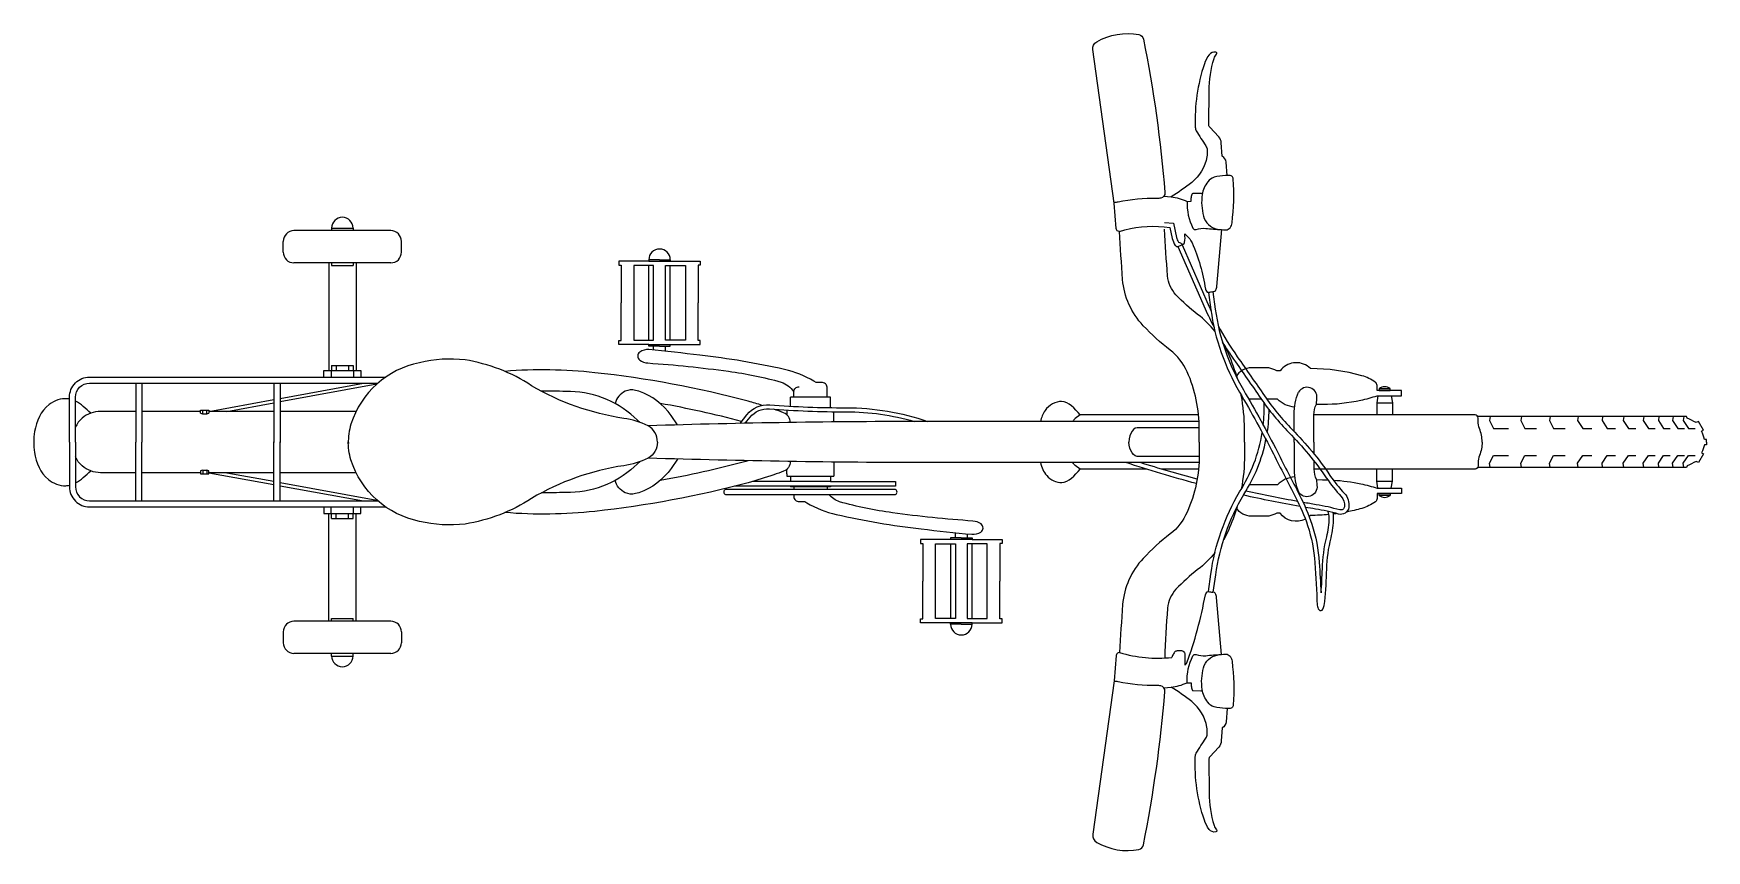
# Model space of a CAD drawing. Header units: millimetres. Extents: x 0 to 1556, y -380 to 380.
import ezdxf

# ---------------------------------------------------------------- set-up
doc = ezdxf.new("R2010")
doc.units = ezdxf.units.MM
doc.layers.add('ceco.net 422', color=7, linetype='Continuous')
doc.layers.add('ceco.net 422 training wheels', color=7, linetype='Continuous')

msp = doc.modelspace()

# ---------------------------------------------------------------- linework, layer by layer
at = {"layer": 'ceco.net 422'}
for points in [[(1009.8, 196, -0.000015), (1009.8, 196.1), (1008.5, 196.4, -0.380272), (1006.8, 198.9), (1004.9, 222.4), (984.9, 365.2, -0.305611), (988.6, 372.6, -0.180468), (1027.8, 379.2, -0.304722), (1032, 375.1, -0.028813), (1052, 232.2, -0.378266), (1048.2, 227.1, -0.057927), (1044.5, 226.8, 0.059812), (1008.5, 223.4, -0.037246), (1004.8, 222.9)], [(1109.8, 248.1), (1108.9, 260.6, 0.26309), (1105.3, 266), (1104.4, 278.4, 0.171574), (1102, 284), (1093.7, 293.2, -0.197892), (1092.8, 295.8), (1093.1, 326.6, -0.069126), (1097.7, 357.1, -0.118389), (1100, 361, 0.588583), (1099.4, 362.9, 0.291966), (1093.1, 360.5, 0.078611), (1088.7, 351.9, 0.090746), (1080.2, 293, 0.126951), (1081.2, 289.7, 0.009536), (1090, 275.8, -0.130926), (1091.3, 271.9, -0.057254), (1091, 265.6, -0.184843), (1076.9, 241.7, -0.031858), (1057.7, 228.3, 11.194547)], [(1051.1, 229), (1057.7, 228.3, -0.086821), (1072.6, 224.1), (1076.3, 224.4), (1076.5, 227.1, -0.075635), (1077.2, 230.8, -0.36206), (1078.4, 231.6), (1085.3, 231.7, -0.458919), (1086.6, 230.4, 0.096988), (1087.9, 210.3, 0.284886), (1100.5, 198.4, 0.049118), (1108.6, 197.6, 0.242361), (1112.6, 199.6, 0.124611), (1114.4, 204.2, 0.048238), (1115.6, 244.8, 0.456037), (1111.3, 248.1), (1108.3, 248.1, 0.072261), (1097.8, 246.5, 0.161665), (1091.8, 242.3, 0.113424), (1086.6, 230.5, 1.596379)], [(1072.6, 224.1, 0.123576), (1078, 199.3, 0.37323), (1081, 198, -0.103779), (1089.9, 199, 0.005202), (1104.5, 197.8, -0.06666)], [(1051.7, 204.6), (1059.9, 203.7), (1062.8, 190.6, 0.073977), (1064.5, 186.2, -0.2735), (1067.9, 183.7), (1093.3, 125.9, 0.003662), (1094.9, 122.3, 0.003662)], [(1009.8, 196.1, -0.099782), (1051.2, 200.5, -0.247585)], [(1084, 0.3), (1084, 12.2, 0.104936), (1072.7, 65.6, 0.124445), (1056.8, 85.8, -0.039713), (1031.8, 108.5, -0.17035), (1012.7, 151.5, -0.00712), (1009.8, 196, -0.00712)], [(1051.2, 200.5), (1056.5, 199.9), (1058.8, 189.7, 0.088471), (1061.5, 183.2, 0.313749), (1064.1, 182.1), (1089.5, 124.2, 0.017177), (1097.6, 107.3, 0.017177)], [(1098.6, 103.1, 0.060404), (1082.4, 119, -0.039713), (1062.3, 137.2, -0.17035), (1054.5, 154.9, -0.00712), (1051.7, 198.2)], [(1068.1, 183.8), (1069, 184.3, 0.225703), (1070.2, 185.9, 0.082883), (1070.5, 193.9), (1072.2, 192.4, -0.112902), (1077.2, 185.6, -0.068547), (1089.6, 142.6, 0.304019), (1092.5, 139.3), (1094.7, 123.2, 0.097661), (1121.4, 46.7, -0.014533), (1152.9, -10.8, 0.001536), (1173.5, -50.9, -0.039717), (1184.7, -77.4, -0.064015), (1191.4, -112, -0.002646), (1193.7, -151.4, 0.155661), (1195.3, -155.7, 0.572353), (1198.8, -155.2, 0.073164), (1200.6, -148.1, 0.017687), (1202.5, -117.8, -0.054277), (1206.5, -88.9, 0.05839), (1208.9, -70.1, 0.067476), (1208.4, -65.4, 0.067476)], [(1104.5, 197.8), (1100, 145, -0.077645), (1099.1, 141.4, -0.295698), (1096.5, 139.9, -3.958167)], [(1096.5, 139.9), (1098.8, 123.8, 0.097661), (1125, 48.8, -0.014533), (1156.6, -8.9, 0.001536), (1177.2, -49, -0.039717), (1188.6, -76.1, -0.064015), (1195.5, -111.7, -0.001886), (1197.2, -139.8, 0.013026), (1198.4, -117.7, -0.054277), (1202.5, -87.9, 0.05839), (1204.8, -70.1, 0.110117), (1203.6, -64.3, 0.110117)], [(1101.5, 108.7, 0.031669), (1119.3, 79.6, -0.001777), (1144.6, 43.2, 0.04305), (1170.3, 12.1, -0.043554), (1205.5, -30.7, 0.035529), (1219, -47.6, -0.224363), (1223, -60.5, -0.453015), (1213.5, -66.7, 0.027101), (1192, -62, -0.002077), (1182.6, -60.5, -0.002077)], [(733.4, 55.6), (727.6, 55.6), (725.6, 56.8, 0.080175), (698.2, 67.8, 0.025642), (619.4, 81.1, 0.005124), (572.1, 86.2, 0.174189), (563.7, 84, 0.523899), (563.6, 76.5, 0.138395), (571.2, 73.8, -0.017317), (646, 66.1, -0.032735), (695.1, 56.1, -0.15403), (706.8, 47.1, 1.382824)], [(1105.6, 93.1, 0.017313), (1115.9, 77.3, -0.001777), (1141.2, 40.8, 0.04305), (1167.3, 9.2, -0.043554), (1202.1, -33, 0.035529), (1216, -50.4, -0.224363), (1218.9, -59.9, -0.453015), (1214.6, -62.8, 0.027101), (1192.7, -58, -0.002686), (1180.6, -55.9, -0.002686)], [(1119.7, 58.3, 0.037307), (1111, 82.6, 0.030838), (1105.7, 92.9)], [(580, 0.3), (580, 0.3, 0.270514), (571.4, 15.4, 0.075509), (548.7, 22.3, -0.09643), (463, 52.7, 0.10533), (401.1, 76.7, 0.169807), (401.1, 76.7, 0.08644), (358.8, 74.1, 0.271553), (295, 17, 0.089064), (292.6, -1.1, 1.536693)], [(677.4, 34.4, 0.010116), (664.5, 38.2, 0.038331), (521.9, 64.8, 0.047236), (438.2, 66)], [(1190.5, 0.3), (1190.5, 25.5, -0.118162), (1192.9, 35.4), (1198.7, 35.4, 0.051439), (1234.2, 39.2, 0.027656), (1249.5, 43.4), (1272, 43.4), (1272, 48.1), (1249.3, 48.1), (1249.3, 52.9, 0.236626), (1247.8, 55.8, 0.0922), (1235.2, 62, 0.068526), (1187.5, 68.6), (1185.8, 70, 0.424431), (1159.1, 66.5), (1156.1, 66.5, 0.052497), (1148.6, 69.3), (1132.4, 69.3, 0.262067), (1118.2, 61.3, 0.262067)], [(33.2, 0.3), (33.2, 42, -0.414214), (51.9, 60.7), (327.3, 60.7)], [(38.8, 0.3), (38.8, 42, -0.414214), (51.9, 55.1), (320.1, 55.1)], [(494.7, 47.3, 0.011203), (472.2, 47.6, 0.017668)], [(564, 18.5), (558.5, 23.4, 0.190952), (494.7, 47.3, 2.659546)], [(562.8, 47.5), (559.6, 48.3, 0.17196), (550.1, 47.5, 0.229252), (540.7, 36.1, 2.584369)], [(598.8, 16.2), (592.8, 24.9, 0.160854), (562.8, 47.5, -2.867449)], [(706.8, 42.1), (706.8, 47.1, -0.457608), (711.9, 51.5, -0.096463)], [(737.8, 42.1), (737.8, 51.2, 0.457608), (732.7, 55.6, 0.096463)], [(1192.9, 35.4), (1193.4, 40.9, 0.808155), (1176.2, 46.6, 1.215084)], [(658.3, 19.4, 0.020891), (582.6, 36.2)], [(656.9, 17.6), (663.3, 25.7, -0.249487), (684.5, 34.9, 0.019707), (755.6, 32.2, -0.083997), (831.3, 19.4, 40.099597)], [(661.7, 17.7), (666.2, 23.3, -0.249487), (684.2, 31.2, 0.019707), (755.6, 28.4, -0.071104), (819, 19.4, -0.071104)], [(1126, 0.3), (1126, 12.2, 0.046), (1123, 43.9, 0.046)], [(1143.5, 16, 0.036408), (1144.2, 36.6)], [(1172.6, 32.8, -0.184137), (1156.6, 40.2), (1146.7, 40.2)], [(1172.2, 10.1), (1172.2, 26.1, -0.098177), (1176.2, 46.6)], [(95, 28.8), (62.1, 28.8, 0.178855), (45, 22.5, 0.119694), (38.8, 14)], [(1083.8, 19.4), (831.3, 19.4, 0.007741), (571.4, 15.4, 0.007741)], [(664.2, 17.7, 0.001666), (662.2, 18.3, 0.001666)], [(703.4, 18.4, 0.321165), (697.4, 27.5, 0.007278), (688.3, 30.9, 0.007278)], [(973.2, 25.5), (968.5, 22.1, 0.15087), (966.5, 19.4, 1.416518)], [(1147.2, 9.1, 0.036473), (1148.9, 30.4, 0.036473)], [(1347, 0.3, 0.108324), (1344.5, 12.8, -0.117271), (1343.4, 19.7, 0.036049), (1343.3, 22.5, 0.411155), (1340.4, 25.5, 2.664717)], [(1555.7, 0.3), (1555.7, 2.8), (1553.8, 2.8, 0.0133), (1551.1, 10.5), (1552.8, 11.4), (1548.1, 19.3), (1546, 18.5, 0.015817), (1537.6, 22.4), (1537.2, 24), (1342.9, 24)], [(33.2, 0.3), (33.2, -41.3, 0.414214), (51.9, -60.1), (327.3, -60.1)], [(38.8, 0.3), (38.8, -41.3, 0.414214), (51.9, -54.4), (320.1, -54.4)], [(580, 0.3), (580, 0.3, -0.270514), (571.4, -14.7, -0.075509), (548.7, -21.7, 0.09643), (463, -52.1, -0.10533), (401.1, -76, -0.169807), (401.1, -76, -0.08644), (358.8, -73.5, -0.271553), (295, -16.4, -0.089064), (292.6, 1.7, -1.536693)], [(1084, 0.3), (1084, -11.6, -0.104936), (1072.7, -64.9, -0.124445), (1056.8, -85.2, 0.039713), (1031.8, -107.9, 0.17035), (1012.7, -150.9, 0.00712), (1009.8, -195.4, 0.00712)], [(1068.1, -194), (1068.1, -194, -0.335535), (1070.4, -196.5, -0.038948), (1070.5, -207.1), (1072.2, -205.6), (1072.2, -205.6, 0.042473), (1089.6, -141.9, -0.304019), (1092.5, -138.7), (1094.7, -122.5, -0.097661), (1121.4, -46, 0.104846), (1142.5, 9, 0.104846)], [(1097, -139.3), (1099.3, -123.2, -0.097535), (1125.3, -48.4, 0.094486), (1146, 2.5, 0.094486)], [(1126, 0.3), (1126, -11.6, -0.046454), (1123, -43.6, -0.046454)], [(1172.2, 0.3), (1172.2, -25.4, 0.098177), (1176.2, -46, -0.24629)], [(1347, 0.3, -0.108324), (1344.5, -12.2, 0.117271), (1343.4, -19, -0.036049), (1343.3, -21.9, -0.411155), (1340.4, -24.9, -2.664717)], [(1555.7, 0.3), (1555.7, -2.2), (1553.8, -2.2, -0.0133), (1551.1, -9.9), (1552.8, -10.7), (1548.1, -18.7), (1546, -17.8, -0.015817), (1537.6, -21.8), (1537.2, -23.3), (1342.9, -23.3)], [(95, -28.2), (62.1, -28.2, -0.178855), (45, -21.9, -0.119694), (38.8, -13.4)], [(598.8, -15.5), (592.8, -24.2, -0.160854), (562.8, -46.8, 2.867449)], [(1083.8, -18.8), (831.3, -18.8, -0.007741), (571.4, -14.7, -0.007741)], [(688.3, -30.2, -0.018697), (664.5, -37.5, -0.038331), (521.9, -64.2, -0.047236), (438.2, -65.3)], [(564, -17.8), (558.5, -22.8, -0.190952), (494.7, -46.6, -2.659546)], [(662.2, -17.7, -0.022096), (582.6, -35.5)], [(664.2, -17.1, -0.001666), (662.2, -17.7, -0.001666)], [(703.4, -17.8, -0.321165), (697.4, -26.9, -0.007278), (688.3, -30.2, -0.007278)], [(973.2, -24.9), (968.5, -21.4, -0.15087), (966.5, -18.8, -1.416518)], [(1081.3, -38.3, -0.01496), (1015.7, -18.8)], [(1082, -34.3, -0.012123), (1029, -18.8)], [(1190.5, -17.3), (1190.5, -24.9, 0.118162), (1192.9, -34.7), (1198.7, -34.8, -0.006764), (1203.4, -34.8, -0.006764)], [(494.7, -46.6, -0.011203), (472.2, -47, -0.017668)], [(562.8, -46.8), (559.6, -47.7, -0.17196), (550.1, -46.8, -0.229252), (540.7, -35.4, -2.584369)], [(1175.6, -55, -0.010815), (1127.3, -45.4)], [(1172.6, -32.2, 0.184137), (1156.6, -39.5), (1130.7, -39.5)], [(1192.9, -34.7), (1193.4, -40.2, -0.808155), (1176.2, -46, -1.215084)], [(1208.6, -35.1, -0.037098), (1234.2, -38.6, -0.027656), (1249.5, -42.7), (1272, -42.7), (1272, -47.5), (1249.3, -47.5), (1249.3, -52.3, -0.236626), (1247.8, -55.2, -0.0922), (1235.2, -61.4, -0.02086), (1220.9, -64.8)], [(706.8, -48.6), (706.8, -50.5, 0.457608), (711.9, -54.9)], [(711.2, -55), (717, -55), (719, -56.2, 0.080175), (746.3, -67.1, 0.025642), (825.2, -80.5, 0.005124), (872.5, -85.5, 0.174189), (880.9, -83.4, 0.523899), (881, -75.9, 0.138395), (873.4, -73.2, -0.017317), (798.6, -65.5, -0.032735), (749.5, -55.4, -0.125815), (739.5, -48.6, -0.125815)], [(1119.1, -59.9, -0.033903), (1111, -81.9, -0.025557), (1106.7, -90.6)], [(1182.6, -71.4, -0.36507), (1159.1, -65.9), (1156.1, -65.9, -0.052497), (1148.6, -68.7), (1132.4, -68.7, -0.253446), (1118.5, -61.1)], [(1177.7, -59.6, -0.011766), (1125, -49.1)], [(1204.5, -67.1, -0.024177), (1187.5, -68), (1186.1, -69.1)], [(1211.9, -66.3, -0.004616), (1208.7, -66.7)], [(1098.6, -102.4, -0.060404), (1082.4, -118.4, 0.039713), (1062.3, -136.6, 0.17035), (1054.5, -154.2, 0.013461), (1051.8, -200.6)], [(1104.5, -197.2), (1100, -144.3, 0.077645), (1099.1, -140.8, 0.295698), (1096.5, -139.3, 3.958167)], [(1009.8, -195.4, 0.000015), (1009.8, -195.5), (1008.5, -195.8, 0.380272), (1006.8, -198.2), (1004.9, -221.7), (984.9, -364.5, 0.305611), (988.6, -372, 0.180468), (1027.8, -378.6, 0.304722), (1032, -374.4, 0.028813), (1052, -231.6, 0.378266), (1048.2, -226.5, 0.057927), (1044.5, -226.1, -0.059812), (1008.5, -222.7, 0.037246), (1004.8, -222.2)], [(1009.8, -195.5, 0.095849), (1058.3, -200.1, 0.247585)], [(1051.1, -228.3), (1057.7, -227.7, 0.086821), (1072.6, -223.5), (1076.3, -223.7), (1076.5, -226.4, 0.075635), (1077.2, -230.2, 0.36206), (1078.4, -230.9), (1085.3, -231.1, 0.458919), (1086.6, -229.8, -0.096988), (1087.9, -209.6, -0.284886), (1100.5, -197.8, -0.049118), (1108.6, -196.9, -0.242361), (1112.6, -199, -0.124611), (1114.4, -203.6, -0.048238), (1115.6, -244.2, -0.456037), (1111.3, -247.4), (1108.3, -247.4, -0.072261), (1097.8, -245.9, -0.161665), (1091.8, -241.7, -0.113424), (1086.6, -229.9, -1.596379)], [(1068.1, -194), (1063.3, -194, 0.243134), (1061, -195.1, 0.020885), (1060, -196.6, 0.041496), (1058.3, -200.1, 0.041496)], [(1072.6, -223.5, -0.123576), (1078, -198.6, -0.37323), (1081, -197.4, 0.103779), (1089.9, -198.4, -0.005202), (1104.5, -197.2, 0.06666)], [(1109.8, -247.4), (1108.9, -259.9, -0.26309), (1105.3, -265.4), (1104.4, -277.7, -0.171574), (1102, -283.4), (1093.7, -292.6, 0.197892), (1092.8, -295.1), (1093.1, -326, 0.069126), (1097.7, -356.4, 0.118389), (1100, -360.4, -0.588583), (1099.4, -362.3, -0.291966), (1093.1, -359.9, -0.078611), (1088.7, -351.3, -0.090746), (1080.2, -292.3, -0.126951), (1081.2, -289, -0.009536), (1090, -275.2, 0.130926), (1091.3, -271.2, 0.057254), (1091, -264.9, 0.184843), (1076.9, -241.1, 0.031858), (1057.7, -227.7, -11.194547)]]:
    msp.add_lwpolyline(points, format="xyb", dxfattribs=at)
for points in [[(1064.1, 182.1), (1068.1, 183.8)], [(582, 169.8), (572, 169.8), (572, 168.4), (544.1, 168.4), (544.1, 164.7), (546.2, 164.7), (546.2, 129.6)], [(572, 168.4), (592, 168.4)], [(572.1, 94.9), (576.5, 94.9), (576.5, 164.4), (572.1, 164.4)], [(582, 169.8), (592, 169.8), (592, 168.4), (619.8, 168.4), (619.8, 164.7), (617.8, 164.7), (617.8, 129.6)], [(591.9, 94.9), (587.4, 94.9), (587.4, 164.4), (591.9, 164.4)], [(582, 89.5), (572, 89.5), (572, 90.9), (544.1, 90.9), (544.1, 94.6), (546.2, 94.6), (546.2, 129.6)], [(582, 89.5), (592, 89.5), (592, 90.9), (619.8, 90.9), (619.8, 94.6), (617.8, 94.6), (617.8, 129.6)], [(572, 90.9), (592, 90.9)], [(576.4, 85.8), (576.4, 89.5)], [(587.6, 84.6), (587.6, 89.5)], [(269.8, 60.7), (269.8, 66.9), (304.2, 66.9), (304.2, 60.7)], [(276.6, 66.9), (276.6, 60.7)], [(297.4, 66.9), (297.4, 60.7)], [(576.4, 73.1), (576.4, 73.4)], [(95, 55.1), (95, 0.3)], [(100.6, 55.1), (100.6, 0.3)], [(223.4, 54.8), (223.4, 0)], [(229, 40.9), (306.7, 55.1)], [(229, 54.8), (229, 0)], [(229, 37.9), (319.2, 54.3)], [(162.8, 28.8), (223.4, 39.9)], [(179.5, 28.8), (223.4, 36.8)], [(703.7, 33.6), (703.7, 42.1), (703.7, 42.1)], [(740.9, 32.3), (740.9, 42.1), (703.7, 42.1)], [(1125.2, 40.2), (1123.7, 40.2)], [(1141.7, 40.2), (1130, 40.2)], [(1250.1, 43.4), (1249, 36.9)], [(1249, 36.9), (1249, 25.5)], [(1249, 36.9), (1263.6, 36.9)], [(1262.5, 43.4), (1263.6, 36.9)], [(1263.6, 36.9), (1263.6, 25.5)], [(155, 28.8), (100.6, 28.8)], [(155, 27.2), (155, 29.9), (162.8, 29.9), (162.8, 27.2)], [(157.1, 26.5), (157.1, 29.9)], [(157.1, 26.5), (160.8, 26.5)], [(160.8, 26.5), (160.8, 29.9)], [(223.4, 28.8), (162.8, 28.8)], [(299.8, 28.8), (229, 28.8)], [(700.4, 30), (700.4, 25.6)], [(744.2, 19), (744.2, 28.5)], [(1083.3, 25.6), (973.2, 25.5)], [(1340.4, 25.5), (1190.6, 25.5)], [(1354.5, 24), (1353.8, 20.2), (1357.7, 12.8), (1371.6, 12.8)], [(1383.5, 24), (1382.9, 20.2), (1386.7, 12.8), (1397.5, 12.8)], [(1410.3, 24), (1409.7, 20.2), (1413.5, 12.8), (1424.3, 12.8)], [(1436.3, 24), (1435.7, 20.2), (1440.7, 12.8), (1449, 12.8)], [(1459.1, 24), (1458.5, 20.2), (1463.2, 12.8), (1471.1, 12.8)], [(1478.9, 24), (1478.2, 20.2), (1483, 12.8), (1490, 12.8)], [(1497.5, 24), (1496.9, 20.2), (1501.6, 12.8), (1507.8, 12.8)], [(1511.5, 24), (1510.9, 20.2), (1515.7, 12.8), (1521.8, 12.8)], [(1524.8, 24), (1524.2, 20.2), (1529, 12.8), (1535.1, 12.8)], [(1534.7, 24), (1534.1, 20.2), (1538.9, 12.8), (1545.1, 12.8)], [(95, -54.4), (95, 0.3)], [(100.6, -54.4), (100.6, 0.3)], [(223.4, -54.1), (223.4, 0.6)], [(229, -54.1), (229, 0.6)], [(1028.2, 13.7), (1083.9, 13.7)], [(1172.2, 0.3), (1172.2, 4.2)], [(1190.5, 0.3), (1190.5, -10.6)], [(1028.2, -13), (1083.9, -13)], [(1354.5, -23.3), (1353.8, -19.5), (1357.7, -12.2), (1371.6, -12.2)], [(1383.5, -23.3), (1382.9, -19.5), (1386.7, -12.2), (1397.5, -12.2)], [(1410.3, -23.3), (1409.7, -19.5), (1413.5, -12.2), (1424.3, -12.2)], [(1436.3, -23.3), (1435.7, -19.5), (1440.7, -12.2), (1449, -12.2)], [(1459.1, -23.3), (1458.5, -19.5), (1463.2, -12.2), (1471.1, -12.2)], [(1478.9, -23.3), (1478.2, -19.5), (1483, -12.2), (1490, -12.2)], [(1497.5, -23.3), (1496.9, -19.5), (1501.6, -12.2), (1507.8, -12.2)], [(1511.5, -23.3), (1510.9, -19.5), (1515.7, -12.2), (1521.8, -12.2)], [(1524.8, -23.3), (1524.2, -19.5), (1529, -12.2), (1535.1, -12.2)], [(1534.7, -23.3), (1534.1, -19.5), (1538.9, -12.2), (1545.1, -12.2)], [(155, -28.2), (100.6, -28.2)], [(155, -26.5), (155, -29.2), (162.8, -29.2), (162.8, -26.5)], [(157.1, -25.8), (160.8, -25.8)], [(157.1, -25.8), (157.1, -29.2)], [(160.8, -25.8), (160.8, -29.2)], [(223.4, -28.2), (162.8, -28.2)], [(162.8, -28.2), (223.4, -39.2)], [(179.5, -28.2), (223.4, -36.2)], [(299.8, -28.2), (229, -28.2)], [(700.4, -29.4), (700.4, -25)], [(700.4, -29.4), (700.4, -31.4), (744.2, -31.4)], [(744.2, -18.3), (744.2, -31.4)], [(1034.8, -24.9), (973.2, -24.9)], [(1083.3, -25), (1048.9, -24.9)], [(1340.4, -24.9), (1190.6, -24.9)], [(1249, -36.2), (1249, -24.9)], [(1263.6, -36.2), (1263.6, -24.9)], [(229, -37.2), (319.2, -53.7)], [(229, -40.3), (306.7, -54.4)], [(801.4, -43.9), (643.2, -43.9)], [(740.9, -36.4), (801.3, -36.4), (801.3, -40.9), (651.6, -40.9)], [(740.9, -36.4), (668.5, -36.4)], [(703.7, -31.4), (703.7, -36.4)], [(703.7, -40.9), (703.7, -41.5), (703.7, -41.5)], [(740.9, -40.9), (740.9, -41.5), (703.7, -41.5)], [(706.8, -41.5), (706.8, -43.9)], [(737.8, -41.5), (737.8, -43.9)], [(740.9, -31.4), (740.9, -36.4)], [(1125.2, -39.5), (1123.7, -39.5)], [(1250.1, -42.7), (1249, -36.2)], [(1249, -36.2), (1263.6, -36.2)], [(1262.5, -42.7), (1263.6, -36.2)], [(269.8, -60.1), (269.8, -66.3), (304.2, -66.3), (304.2, -60.1)], [(276.6, -66.3), (276.6, -60.1)], [(297.4, -66.3), (297.4, -60.1)], [(643.2, -48.6), (801.4, -48.6)], [(862.6, -88.9), (852.6, -88.9), (852.6, -90.2), (824.8, -90.2), (824.8, -94), (826.8, -94), (826.8, -129)], [(872.6, -90.2), (852.6, -90.2)], [(857, -84), (857, -88.9)], [(862.6, -88.9), (872.6, -88.9), (872.6, -90.2), (900.5, -90.2), (900.5, -94), (898.4, -94), (898.4, -129)], [(868.2, -85.1), (868.2, -88.9)], [(852.7, -94.3), (857.1, -94.3), (857.1, -163.7), (852.7, -163.7)], [(872.5, -94.3), (868.1, -94.3), (868.1, -163.7), (872.5, -163.7)], [(862.6, -169.1), (852.6, -169.1), (852.6, -167.8), (824.8, -167.8), (824.8, -164), (826.8, -164), (826.8, -129)], [(862.6, -169.1), (872.6, -169.1), (872.6, -167.8), (900.5, -167.8), (900.5, -164), (898.4, -164), (898.4, -129)], [(872.6, -167.8), (852.6, -167.8)]]:
    msp.add_lwpolyline(points, dxfattribs=at)
for points in [[(572.1, 94.9), (572.1, 164.4), (558, 164.4), (558, 94.9)], [(591.9, 94.9), (591.9, 164.4), (606, 164.4), (606, 94.9)], [(1251.2, 48.1), (1261.4, 48.1), (1261.4, 49.9), (1251.2, 49.9)], [(1251.2, -47.5), (1261.4, -47.5), (1261.4, -49.3), (1251.2, -49.3)], [(852.7, -94.3), (852.7, -163.7), (838.6, -163.7), (838.6, -94.3)], [(872.5, -94.3), (872.5, -163.7), (886.6, -163.7), (886.6, -94.3)]]:
    msp.add_lwpolyline(points, close=True, dxfattribs=at)
for centre, radius, start, end in [((582, 169.8), 9.99, 0, 180), ((1097.6, 117.4), 22.5, 92.8206, 103.3078), ((1256.3, 43.9), 7.84, 49.7155, 130.2845), ((158.9, 35.3), 9.02, 244.4746, 258.2449), ((158.9, 35.3), 9.02, 281.7551, 295.5254), ((158.9, -34.7), 9.02, 101.7551, 115.5254), ((158.9, -34.7), 9.02, 64.4746, 78.2449), ((644.3, -46.2), 2.59, 114.0845, 245.9155), ((800.3, -46.2), 2.59, 294.0845, 65.9155), ((1256.3, -43.3), 7.84, 229.7155, 310.2845), ((1097.6, -116.8), 22.5, 256.6922, 267.1794), ((862.6, -169.1), 9.99, 180, 0)]:
    msp.add_arc(centre, radius, start, end, dxfattribs=at)
msp.add_ellipse((1027.7, -1.2), major_axis=(-0.8, 14.9), ratio=0.625357, start_param=-0.133716, end_param=1.43708, dxfattribs=at)
at = {"layer": 'ceco.net 422', "extrusion": (0, 0, -1)}
msp.add_ellipse((1027.7, 1.8), major_axis=(-0.8, -14.9), ratio=0.625357, start_param=-0.133716, end_param=1.43708, dxfattribs=at)
at = {"layer": 'ceco.net 422'}
for points, knots in [([(33.2, 40.3), (32.5, 40.4), (26.3, 41.3), (9, 35.2), (-0.4, 13), (-0.2, -12.2), (8.2, -34.4), (25.5, -41.1), (32.1, -40.1), (33.2, -39.9)], [23.396787, 23.396787, 23.396787, 23.396787, 25.553214, 43.150655, 71.831838, 91.104381, 119.404234, 136.531765, 140.25854, 140.25854, 140.25854, 140.25854]), ([(973.2, 25.5), (967.9, 31.6), (958.2, 42.8), (940.1, 32.1), (937.2, 23), (936.3, 19.4)], [0, 0, 0, 0, 21.270947, 38.847678, 49.824105, 49.824105, 49.824105, 49.824105]), ([(936.3, -18.8), (937.4, -23.2), (940.7, -32.4), (958.9, -41.4), (967.9, -30.9), (973.2, -24.9)], [87.991362, 87.991362, 87.991362, 87.991362, 101.417873, 116.752184, 138.023131, 138.023131, 138.023131, 138.023131])]:
    msp.add_open_spline(points, degree=3, knots=knots, dxfattribs=at)
for points in [[(53, 27.2), (48.4, 31.5), (43.8, 35.7), (38.8, 38.3)], [(38.8, -37.7), (43.8, -35), (48.4, -30.8), (53, -26.6)]]:
    msp.add_open_spline(points, degree=3, dxfattribs=at)
at = {"layer": 'ceco.net 422 training wheels'}
for p, q in [((232, 176.9), (232, 186.9)), ((332, 196.9), (242, 196.9)), ((277, 199.3), (297, 199.3)), ((277, 199.3), (277, 196.9)), ((297, 199.3), (297, 196.9)), ((342, 176.9), (342, 186.9)), ((332, 166.9), (242, 166.9)), ((274.3, 166.9), (274.3, 66.9)), ((277, 166.9), (277, 164.5)), ((277, 164.5), (297, 164.5)), ((297, 166.9), (297, 164.5)), ((299.7, 166.9), (299.7, 66.9)), ((277, 71.5), (297, 71.5)), ((277, 71.5), (277, 66.9)), ((281.2, 71.5), (281.2, 66.9)), ((292.8, 71.5), (292.8, 66.9)), ((297, 71.5), (297, 66.9)), ((274.3, -166.3), (274.3, -66.3)), ((277, -70.8), (277, -66.3)), ((277, -70.8), (297, -70.8)), ((281.2, -70.8), (281.2, -66.3)), ((281.2, -66.3), (292.8, -66.3)), ((292.8, -70.8), (292.8, -66.3)), ((297, -70.8), (297, -66.3)), ((299.7, -166.3), (299.7, -66.3)), ((332, -166.3), (242, -166.3)), ((277, -166.3), (277, -163.9)), ((277, -163.9), (297, -163.9)), ((297, -166.3), (297, -163.9)), ((232, -176.3), (232, -186.3)), ((342, -176.3), (342, -186.3)), ((332, -196.3), (242, -196.3)), ((277, -198.7), (277, -196.3)), ((277, -198.7), (297, -198.7)), ((297, -198.7), (297, -196.3))]:
    msp.add_line(p, q, dxfattribs=at)
for centre, radius, start, end in [((287, 199.3), 9.99, 0, 180), ((242, 186.9), 10, 90, 180), ((332, 186.9), 10, 0, 90), ((242, 176.9), 10, 180, 270), ((332, 176.9), 10, 270, 0), ((242, -176.3), 10, 90, 180), ((332, -176.3), 10, 360, 90), ((242, -186.3), 10, 180, 270), ((332, -186.3), 10, 270, 0), ((287, -198.7), 9.99, 180, 0)]:
    msp.add_arc(centre, radius, start, end, dxfattribs=at)

doc.saveas('drawing.dxf')
